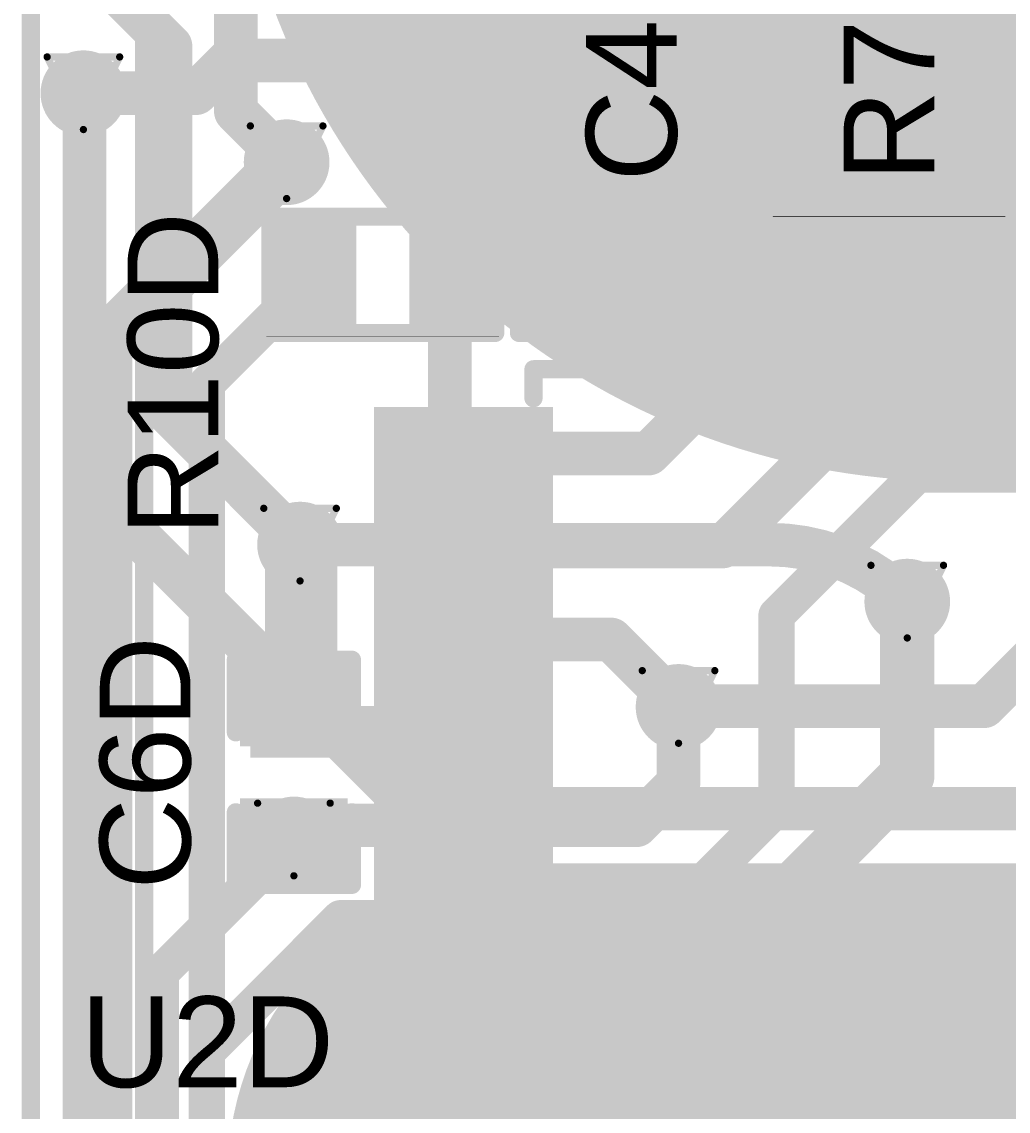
# Model space of a CAD drawing. Header units: inches. Extents: x -3.9 to 9.5, y -7 to 2.6.
# Drawn here: x -0.1086 to 0.1632, y -4.8341 to -4.5341 of the extents above; entities that cross this region are included whole.
import ezdxf

# ---------------------------------------------------------------- set-up
doc = ezdxf.new("R2010")
doc.units = ezdxf.units.IN
doc.header["$MEASUREMENT"] = 0
for name, color, linetype in [('Board Outline', 216, 'Continuous'), ('Bottom Layer', 5, 'Continuous'), ('Bottom Overlay', 54, 'Continuous'), ('Bottom Paste', 16, 'Continuous'), ('Bottom Solder', 6, 'Continuous'), ('Drill Drawing', 1, 'Continuous'), ('Top Layer', 1, 'Continuous'), ('Top Overlay', 2, 'Continuous'), ('Top Paste', 8, 'Continuous'), ('Top Solder', 216, 'Continuous'), ('Via Holes', 16, 'Continuous')]:
    doc.layers.add(name, color=color, linetype=linetype)
doc.styles.add('Arial', font='', dxfattribs={"height": 0.2})
doc.styles.get('Arial').set_extended_font_data('Arial')

# ---------------------------------------------------------------- blocks, each defined once
blk = doc.blocks.new('14_TSSOP_38')
at = {"layer": 'Top Layer'}
for points in [[(0.08858, 0.08563), (0.12992, 0.08563), (0.12992, 0.06791), (0.08858, 0.06791)], [(0.08858, 0.06004), (0.12992, 0.06004), (0.12992, 0.04232), (0.08858, 0.04232)], [(0.08858, 0.03445), (0.12992, 0.03445), (0.12992, 0.01673), (0.08858, 0.01673)], [(0.08858, 0.00886), (0.12992, 0.00886), (0.12992, -0.00886), (0.08858, -0.00886)], [(0.08858, -0.01673), (0.12992, -0.01673), (0.12992, -0.03445), (0.08858, -0.03445)], [(0.08858, -0.04232), (0.12992, -0.04232), (0.12992, -0.06004), (0.08858, -0.06004)], [(0.08858, -0.06791), (0.12992, -0.06791), (0.12992, -0.08563), (0.08858, -0.08563)]]:
    blk.add_hatch(color=1, dxfattribs=at).paths.add_polyline_path(points)
at = {"layer": 'Top Paste'}
for points in [[(0.08858, 0.08563), (0.12992, 0.08563), (0.12992, 0.06791), (0.08858, 0.06791)], [(0.08858, 0.06004), (0.12992, 0.06004), (0.12992, 0.04232), (0.08858, 0.04232)], [(0.08858, 0.03445), (0.12992, 0.03445), (0.12992, 0.01673), (0.08858, 0.01673)], [(0.08858, 0.00886), (0.12992, 0.00886), (0.12992, -0.00886), (0.08858, -0.00886)], [(0.08858, -0.01673), (0.12992, -0.01673), (0.12992, -0.03445), (0.08858, -0.03445)], [(0.08858, -0.04232), (0.12992, -0.04232), (0.12992, -0.06004), (0.08858, -0.06004)], [(0.08858, -0.06791), (0.12992, -0.06791), (0.12992, -0.08563), (0.08858, -0.08563)]]:
    blk.add_hatch(color=8, dxfattribs=at).paths.add_polyline_path(points)
at = {"layer": 'Top Solder'}
for points in [[(0.08458, 0.08963), (0.13392, 0.08963), (0.13392, 0.06391), (0.08458, 0.06391)], [(0.08458, 0.06404), (0.13392, 0.06404), (0.13392, 0.03832), (0.08458, 0.03832)], [(0.08458, 0.03845), (0.13392, 0.03845), (0.13392, 0.01273), (0.08458, 0.01273)], [(0.08458, 0.01286), (0.13392, 0.01286), (0.13392, -0.01286), (0.08458, -0.01286)], [(0.08458, -0.01273), (0.13392, -0.01273), (0.13392, -0.03845), (0.08458, -0.03845)], [(0.08458, -0.03832), (0.13392, -0.03832), (0.13392, -0.06404), (0.08458, -0.06404)], [(0.08458, -0.06391), (0.13392, -0.06391), (0.13392, -0.08963), (0.08458, -0.08963)]]:
    blk.add_hatch(color=216, dxfattribs=at).paths.add_polyline_path(points)
at = {"layer": 'Top Overlay'}
for points in [[(0.09, 0.1, 0.005, 0.005, 0), (-0.09, 0.1, 0.005, 0.005, 0)], [(0.09, 0.1, 0.005, 0.005, 0), (0.09, 0.092, 0.005, 0.005, 0)], [(0.09, -0.092, 0.005, 0.005, 0), (0.09, -0.1, 0.005, 0.005, 0)], [(0.09, -0.1, 0.005, 0.005, 0), (-0.09, -0.1, 0.005, 0.005, 0)]]:
    blk.add_lwpolyline(points, format="xyseb", dxfattribs=at)
for points in [[(0.08875, 0.1, 0.0025, 0.0025, 1), (0.09125, 0.1, 0.0025, 0.0025, 1)], [(0.08875, 0.1, 0.0025, 0.0025, 1), (0.09125, 0.1, 0.0025, 0.0025, 1)], [(0.08875, 0.092, 0.0025, 0.0025, 1), (0.09125, 0.092, 0.0025, 0.0025, 1)], [(0.08875, -0.092, 0.0025, 0.0025, 1), (0.09125, -0.092, 0.0025, 0.0025, 1)], [(0.08875, -0.1, 0.0025, 0.0025, 1), (0.09125, -0.1, 0.0025, 0.0025, 1)], [(0.08875, -0.1, 0.0025, 0.0025, 1), (0.09125, -0.1, 0.0025, 0.0025, 1)]]:
    blk.add_lwpolyline(points, format="xyseb", close=True, dxfattribs=at)
blk = doc.blocks.new('R___0402_115')
at = {"layer": 'Top Layer'}
for points in [[(-0.0275, -0.0125), (-0.0275, 0.0125), (-0.0095, 0.0125), (-0.0095, -0.0125)], [(0.0095, -0.0125), (0.0095, 0.0125), (0.0275, 0.0125), (0.0275, -0.0125)]]:
    blk.add_hatch(color=1, dxfattribs=at).paths.add_polyline_path(points)
at = {"layer": 'Top Paste'}
for points in [[(-0.0275, -0.0125), (-0.0275, 0.0125), (-0.0095, 0.0125), (-0.0095, -0.0125)], [(0.0095, -0.0125), (0.0095, 0.0125), (0.0275, 0.0125), (0.0275, -0.0125)]]:
    blk.add_hatch(color=8, dxfattribs=at).paths.add_polyline_path(points)
at = {"layer": 'Top Solder'}
for points in [[(-0.02967, -0.01467), (-0.02967, 0.01467), (-0.00733, 0.01467), (-0.00733, -0.01467)], [(0.00733, -0.01467), (0.00733, 0.01467), (0.02967, 0.01467), (0.02967, -0.01467)]]:
    blk.add_hatch(color=216, dxfattribs=at).paths.add_polyline_path(points)
at = {"layer": 'Top Overlay'}
for points in [[(-0.031, -0.016, 0.005, 0.005, 0), (-0.031, 0.016, 0.005, 0.005, 0)], [(-0.031, 0.016, 0.005, 0.005, 0), (0.031, 0.016, 0.005, 0.005, 0)], [(0.031, -0.016, 0.005, 0.005, 0), (0.031, 0.016, 0.005, 0.005, 0)], [(-0.031, -0.016, 0.005, 0.005, 0), (0.031, -0.016, 0.005, 0.005, 0)], [(-0.032, -0.017, 0.000127, 0.000127, 0), (0.032, -0.017, 0.000127, 0.000127, 0)]]:
    blk.add_lwpolyline(points, format="xyseb", dxfattribs=at)
for points in [[(-0.03225, 0.016, 0.0025, 0.0025, 1), (-0.02975, 0.016, 0.0025, 0.0025, 1)], [(-0.03225, 0.016, 0.0025, 0.0025, 1), (-0.02975, 0.016, 0.0025, 0.0025, 1)], [(0.02975, 0.016, 0.0025, 0.0025, 1), (0.03225, 0.016, 0.0025, 0.0025, 1)], [(0.02975, 0.016, 0.0025, 0.0025, 1), (0.03225, 0.016, 0.0025, 0.0025, 1)], [(-0.03225, -0.016, 0.0025, 0.0025, 1), (-0.02975, -0.016, 0.0025, 0.0025, 1)], [(-0.03225, -0.016, 0.0025, 0.0025, 1), (-0.02975, -0.016, 0.0025, 0.0025, 1)], [(0.02975, -0.016, 0.0025, 0.0025, 1), (0.03225, -0.016, 0.0025, 0.0025, 1)], [(0.02975, -0.016, 0.0025, 0.0025, 1), (0.03225, -0.016, 0.0025, 0.0025, 1)], [(-0.03203, -0.017, 0.0000635, 0.0000635, 1), (-0.03197, -0.017, 0.0000635, 0.0000635, 1)], [(0.03197, -0.017, 0.0000635, 0.0000635, 1), (0.03203, -0.017, 0.0000635, 0.0000635, 1)]]:
    blk.add_lwpolyline(points, format="xyseb", close=True, dxfattribs=at)
blk = doc.blocks.new('R__0402_136')
at = {"layer": 'Top Layer'}
for points in [[(-0.0275, -0.0125), (-0.0275, 0.0125), (-0.0095, 0.0125), (-0.0095, -0.0125)], [(0.0095, -0.0125), (0.0095, 0.0125), (0.0275, 0.0125), (0.0275, -0.0125)]]:
    blk.add_hatch(color=1, dxfattribs=at).paths.add_polyline_path(points)
at = {"layer": 'Top Paste'}
for points in [[(-0.0275, -0.0125), (-0.0275, 0.0125), (-0.0095, 0.0125), (-0.0095, -0.0125)], [(0.0095, -0.0125), (0.0095, 0.0125), (0.0275, 0.0125), (0.0275, -0.0125)]]:
    blk.add_hatch(color=8, dxfattribs=at).paths.add_polyline_path(points)
at = {"layer": 'Top Solder'}
for points in [[(-0.0315, -0.0165), (-0.0315, 0.0165), (-0.0055, 0.0165), (-0.0055, -0.0165)], [(0.0055, -0.0165), (0.0055, 0.0165), (0.0315, 0.0165), (0.0315, -0.0165)]]:
    blk.add_hatch(color=216, dxfattribs=at).paths.add_polyline_path(points)
at = {"layer": 'Top Overlay'}
for points in [[(-0.031, 0.016, 0.005, 0.005, 0), (-0.031, -0.016, 0.005, 0.005, 0)], [(0.031, 0.016, 0.005, 0.005, 0), (-0.031, 0.016, 0.005, 0.005, 0)], [(0.031, 0.016, 0.005, 0.005, 0), (0.031, -0.016, 0.005, 0.005, 0)], [(0.031, -0.016, 0.005, 0.005, 0), (-0.031, -0.016, 0.005, 0.005, 0)], [(0.032, -0.017, 0.000127, 0.000127, 0), (-0.032, -0.017, 0.000127, 0.000127, 0)]]:
    blk.add_lwpolyline(points, format="xyseb", dxfattribs=at)
for points in [[(-0.03225, 0.016, 0.0025, 0.0025, 1), (-0.02975, 0.016, 0.0025, 0.0025, 1)], [(-0.03225, 0.016, 0.0025, 0.0025, 1), (-0.02975, 0.016, 0.0025, 0.0025, 1)], [(0.02975, 0.016, 0.0025, 0.0025, 1), (0.03225, 0.016, 0.0025, 0.0025, 1)], [(0.02975, 0.016, 0.0025, 0.0025, 1), (0.03225, 0.016, 0.0025, 0.0025, 1)], [(-0.03225, -0.016, 0.0025, 0.0025, 1), (-0.02975, -0.016, 0.0025, 0.0025, 1)], [(-0.03225, -0.016, 0.0025, 0.0025, 1), (-0.02975, -0.016, 0.0025, 0.0025, 1)], [(0.02975, -0.016, 0.0025, 0.0025, 1), (0.03225, -0.016, 0.0025, 0.0025, 1)], [(0.02975, -0.016, 0.0025, 0.0025, 1), (0.03225, -0.016, 0.0025, 0.0025, 1)], [(-0.03203, -0.017, 0.0000635, 0.0000635, 1), (-0.03197, -0.017, 0.0000635, 0.0000635, 1)], [(0.03197, -0.017, 0.0000635, 0.0000635, 1), (0.03203, -0.017, 0.0000635, 0.0000635, 1)]]:
    blk.add_lwpolyline(points, format="xyseb", close=True, dxfattribs=at)
blk = doc.blocks.new('_EMG________B_199')
at = {"layer": 'Bottom Layer'}
h = blk.add_hatch(color=5, dxfattribs=at)
edge = h.paths.add_edge_path()
edge.add_arc((0, 0.3932), 0.19685, 0, 360)
h = blk.add_hatch(color=5, dxfattribs=at)
edge = h.paths.add_edge_path()
edge.add_arc((-0.11417, 0.0005), 0.08268, 90, 270)
edge.add_line((-0.11417, -0.08217), (0.11417, -0.08217))
edge.add_arc((0.11417, 0.0005), 0.08268, 270, 450)
edge.add_line((0.11417, 0.08318), (-0.11417, 0.08318))
at = {"layer": 'Bottom Paste'}
h = blk.add_hatch(color=16, dxfattribs=at)
edge = h.paths.add_edge_path()
edge.add_arc((0, 0.3932), 0.19685, 0, 360)
h = blk.add_hatch(color=16, dxfattribs=at)
edge = h.paths.add_edge_path()
edge.add_arc((-0.11417, 0.0005), 0.08268, 90, 270)
edge.add_line((-0.11417, -0.08217), (0.11417, -0.08217))
edge.add_arc((0.11417, 0.0005), 0.08268, 270, 450)
edge.add_line((0.11417, 0.08318), (-0.11417, 0.08318))
at = {"layer": 'Bottom Solder'}
h = blk.add_hatch(color=6, dxfattribs=at)
edge = h.paths.add_edge_path()
edge.add_arc((0, 0.3932), 0.20085, 0, 360)
h = blk.add_hatch(color=6, dxfattribs=at)
edge = h.paths.add_edge_path()
edge.add_arc((-0.11417, 0.0005), 0.08668, 90, 270)
edge.add_line((-0.11417, -0.08617), (0.11417, -0.08617))
edge.add_arc((0.11417, 0.0005), 0.08668, 270, 450)
edge.add_line((0.11417, 0.08718), (-0.11417, 0.08718))
at = {"layer": 'Bottom Overlay'}
blk.add_lwpolyline([(-0.22375, -0.43172, 0.005, 0.005, 0), (-0.22375, 0.43172, 0.005, 0.005, 0)], format="xyseb", dxfattribs=at)
blk = doc.blocks.new('C___0402_227')
at = {"layer": 'Top Layer'}
for points in [[(-0.0275, -0.0125), (-0.0275, 0.0125), (-0.0095, 0.0125), (-0.0095, -0.0125)], [(0.0095, -0.0125), (0.0095, 0.0125), (0.0275, 0.0125), (0.0275, -0.0125)]]:
    blk.add_hatch(color=1, dxfattribs=at).paths.add_polyline_path(points)
at = {"layer": 'Top Paste'}
for points in [[(-0.0275, -0.0125), (-0.0275, 0.0125), (-0.0095, 0.0125), (-0.0095, -0.0125)], [(0.0095, -0.0125), (0.0095, 0.0125), (0.0275, 0.0125), (0.0275, -0.0125)]]:
    blk.add_hatch(color=8, dxfattribs=at).paths.add_polyline_path(points)
at = {"layer": 'Top Solder'}
for points in [[(-0.02986, -0.01486), (-0.02986, 0.01486), (-0.00714, 0.01486), (-0.00714, -0.01486)], [(0.00714, -0.01486), (0.00714, 0.01486), (0.02986, 0.01486), (0.02986, -0.01486)]]:
    blk.add_hatch(color=216, dxfattribs=at).paths.add_polyline_path(points)
at = {"layer": 'Top Overlay'}
for points in [[(-0.011, 0.016, 0.005, 0.005, 0), (-0.031, 0.016, 0.005, 0.005, 0)], [(-0.031, -0.016, 0.005, 0.005, 0), (-0.031, 0.016, 0.005, 0.005, 0)], [(0.031, 0.016, 0.005, 0.005, 0), (0.011, 0.016, 0.005, 0.005, 0)], [(0.031, -0.016, 0.005, 0.005, 0), (0.031, 0.016, 0.005, 0.005, 0)], [(-0.011, -0.016, 0.005, 0.005, 0), (-0.031, -0.016, 0.005, 0.005, 0)], [(0.031, -0.016, 0.005, 0.005, 0), (0.011, -0.016, 0.005, 0.005, 0)]]:
    blk.add_lwpolyline(points, format="xyseb", dxfattribs=at)
for points in [[(-0.03225, 0.016, 0.0025, 0.0025, 1), (-0.02975, 0.016, 0.0025, 0.0025, 1)], [(-0.03225, 0.016, 0.0025, 0.0025, 1), (-0.02975, 0.016, 0.0025, 0.0025, 1)], [(-0.01225, 0.016, 0.0025, 0.0025, 1), (-0.00975, 0.016, 0.0025, 0.0025, 1)], [(0.00975, 0.016, 0.0025, 0.0025, 1), (0.01225, 0.016, 0.0025, 0.0025, 1)], [(0.02975, 0.016, 0.0025, 0.0025, 1), (0.03225, 0.016, 0.0025, 0.0025, 1)], [(0.02975, 0.016, 0.0025, 0.0025, 1), (0.03225, 0.016, 0.0025, 0.0025, 1)], [(-0.03225, -0.016, 0.0025, 0.0025, 1), (-0.02975, -0.016, 0.0025, 0.0025, 1)], [(-0.03225, -0.016, 0.0025, 0.0025, 1), (-0.02975, -0.016, 0.0025, 0.0025, 1)], [(-0.01225, -0.016, 0.0025, 0.0025, 1), (-0.00975, -0.016, 0.0025, 0.0025, 1)], [(0.00975, -0.016, 0.0025, 0.0025, 1), (0.01225, -0.016, 0.0025, 0.0025, 1)], [(0.02975, -0.016, 0.0025, 0.0025, 1), (0.03225, -0.016, 0.0025, 0.0025, 1)], [(0.02975, -0.016, 0.0025, 0.0025, 1), (0.03225, -0.016, 0.0025, 0.0025, 1)]]:
    blk.add_lwpolyline(points, format="xyseb", close=True, dxfattribs=at)
blk = doc.blocks.new('C___0402_241')
at = {"layer": 'Top Layer'}
for points in [[(-0.0275, -0.0125), (-0.0275, 0.0125), (-0.0095, 0.0125), (-0.0095, -0.0125)], [(0.0095, -0.0125), (0.0095, 0.0125), (0.0275, 0.0125), (0.0275, -0.0125)]]:
    blk.add_hatch(color=1, dxfattribs=at).paths.add_polyline_path(points)
at = {"layer": 'Top Paste'}
for points in [[(-0.0275, -0.0125), (-0.0275, 0.0125), (-0.0095, 0.0125), (-0.0095, -0.0125)], [(0.0095, -0.0125), (0.0095, 0.0125), (0.0275, 0.0125), (0.0275, -0.0125)]]:
    blk.add_hatch(color=8, dxfattribs=at).paths.add_polyline_path(points)
at = {"layer": 'Top Solder'}
for points in [[(-0.02986, -0.01486), (-0.02986, 0.01486), (-0.00714, 0.01486), (-0.00714, -0.01486)], [(0.00714, -0.01486), (0.00714, 0.01486), (0.02986, 0.01486), (0.02986, -0.01486)]]:
    blk.add_hatch(color=216, dxfattribs=at).paths.add_polyline_path(points)
at = {"layer": 'Top Overlay'}
for points in [[(-0.011, 0.016, 0.005, 0.005, 0), (-0.031, 0.016, 0.005, 0.005, 0)], [(-0.031, 0.016, 0.005, 0.005, 0), (-0.031, -0.016, 0.005, 0.005, 0)], [(0.031, 0.016, 0.005, 0.005, 0), (0.011, 0.016, 0.005, 0.005, 0)], [(0.031, 0.016, 0.005, 0.005, 0), (0.031, -0.016, 0.005, 0.005, 0)], [(-0.011, -0.016, 0.005, 0.005, 0), (-0.031, -0.016, 0.005, 0.005, 0)], [(0.031, -0.016, 0.005, 0.005, 0), (0.011, -0.016, 0.005, 0.005, 0)]]:
    blk.add_lwpolyline(points, format="xyseb", dxfattribs=at)
for points in [[(-0.03225, 0.016, 0.0025, 0.0025, 1), (-0.02975, 0.016, 0.0025, 0.0025, 1)], [(-0.03225, 0.016, 0.0025, 0.0025, 1), (-0.02975, 0.016, 0.0025, 0.0025, 1)], [(-0.01225, 0.016, 0.0025, 0.0025, 1), (-0.00975, 0.016, 0.0025, 0.0025, 1)], [(0.00975, 0.016, 0.0025, 0.0025, 1), (0.01225, 0.016, 0.0025, 0.0025, 1)], [(0.02975, 0.016, 0.0025, 0.0025, 1), (0.03225, 0.016, 0.0025, 0.0025, 1)], [(0.02975, 0.016, 0.0025, 0.0025, 1), (0.03225, 0.016, 0.0025, 0.0025, 1)], [(-0.03225, -0.016, 0.0025, 0.0025, 1), (-0.02975, -0.016, 0.0025, 0.0025, 1)], [(-0.03225, -0.016, 0.0025, 0.0025, 1), (-0.02975, -0.016, 0.0025, 0.0025, 1)], [(-0.01225, -0.016, 0.0025, 0.0025, 1), (-0.00975, -0.016, 0.0025, 0.0025, 1)], [(0.00975, -0.016, 0.0025, 0.0025, 1), (0.01225, -0.016, 0.0025, 0.0025, 1)], [(0.02975, -0.016, 0.0025, 0.0025, 1), (0.03225, -0.016, 0.0025, 0.0025, 1)], [(0.02975, -0.016, 0.0025, 0.0025, 1), (0.03225, -0.016, 0.0025, 0.0025, 1)]]:
    blk.add_lwpolyline(points, format="xyseb", close=True, dxfattribs=at)

msp = doc.modelspace()

# ---------------------------------------------------------------- hatches: boundary and pattern name
at = {"layer": 'Bottom Layer'}
h = msp.add_hatch(color=5, dxfattribs=at)
edge = h.paths.add_edge_path()
edge.add_arc((-0.09165, -4.55378), 0.01181, 0, 360)
h = msp.add_hatch(color=5, dxfattribs=at)
edge = h.paths.add_edge_path()
edge.add_arc((-0.03565, -4.57278), 0.01181, 0, 360)
h = msp.add_hatch(color=5, dxfattribs=at)
edge = h.paths.add_edge_path()
edge.add_arc((-0.03195, -4.67808), 0.01181, 0, 360)
h = msp.add_hatch(color=5, dxfattribs=at)
edge = h.paths.add_edge_path()
edge.add_arc((0.13537, -4.69378), 0.01181, 0, 360)
h = msp.add_hatch(color=5, dxfattribs=at)
edge = h.paths.add_edge_path()
edge.add_arc((0.07235, -4.72278), 0.01181, 0, 360)
h = msp.add_hatch(color=5, dxfattribs=at)
edge = h.paths.add_edge_path()
edge.add_arc((-0.03365, -4.75928), 0.01181, 0, 360)
at = {"layer": 'Top Layer'}
h = msp.add_hatch(color=1, dxfattribs=at)
edge = h.paths.add_edge_path()
edge.add_arc((-0.09165, -4.55378), 0.01181, 0, 360)
h = msp.add_hatch(color=1, dxfattribs=at)
edge = h.paths.add_edge_path()
edge.add_arc((-0.03565, -4.57278), 0.01181, 0, 360)
for points in [[(0.13837, -4.61778), (0.19437, -4.61778), (0.19437, -4.57178), (0.13837, -4.57178)], [(0.06737, -4.61878), (0.12237, -4.61878), (0.12237, -4.59078), (0.06737, -4.59078)], [(-0.04565, -4.73678), (-0.01765, -4.73678), (-0.01765, -4.71078), (-0.04565, -4.71078)], [(-0.01865, -4.85878), (0.05235, -4.85878), (0.05235, -4.79778), (-0.01865, -4.79778)]]:
    msp.add_hatch(color=1, dxfattribs=at).paths.add_polyline_path(points)
h = msp.add_hatch(color=1, dxfattribs=at)
edge = h.paths.add_edge_path()
edge.add_arc((-0.03195, -4.67808), 0.01181, 0, 360)
h = msp.add_hatch(color=1, dxfattribs=at)
edge = h.paths.add_edge_path()
edge.add_arc((0.13537, -4.69378), 0.01181, 0, 360)
h = msp.add_hatch(color=1, dxfattribs=at)
edge = h.paths.add_edge_path()
edge.add_arc((0.07235, -4.72278), 0.01181, 0, 360)
h = msp.add_hatch(color=1, dxfattribs=at)
edge = h.paths.add_edge_path()
edge.add_arc((-0.03365, -4.75928), 0.01181, 0, 360)
at = {"layer": 'Via Holes'}
h = msp.add_hatch(color=7, dxfattribs=at)
edge = h.paths.add_edge_path()
edge.add_arc((-0.09165, -4.55378), 0.00591, 0, 360)
h = msp.add_hatch(color=7, dxfattribs=at)
edge = h.paths.add_edge_path()
edge.add_arc((-0.03565, -4.57278), 0.00591, 0, 360)
h = msp.add_hatch(color=7, dxfattribs=at)
edge = h.paths.add_edge_path()
edge.add_arc((-0.03195, -4.67808), 0.00591, 0, 360)
h = msp.add_hatch(color=7, dxfattribs=at)
edge = h.paths.add_edge_path()
edge.add_arc((0.13537, -4.69378), 0.00591, 0, 360)
h = msp.add_hatch(color=7, dxfattribs=at)
edge = h.paths.add_edge_path()
edge.add_arc((0.07235, -4.72278), 0.00591, 0, 360)
h = msp.add_hatch(color=7, dxfattribs=at)
edge = h.paths.add_edge_path()
edge.add_arc((-0.03365, -4.75928), 0.00591, 0, 360)

# ---------------------------------------------------------------- linework, layer by layer
at = {"layer": 'Board Outline'}
msp.add_lwpolyline([(-0.10614, -5.28378, 0.005, 0.005, 0), (-0.10613, -4.42332, 0.005, 0.005, 0)], format="xyseb", dxfattribs=at)
at = {"layer": 'Bottom Layer'}
for points in [[(-0.06484, -4.51359, 0.012, 0.012, 0), (-0.04965, -4.52878, 0.012, 0.012, 0)], [(-0.08865, -4.51978, 0.012, 0.012, 0), (-0.06765, -4.54078, 0.012, 0.012, 0)], [(-0.04965, -4.55878, 0.012, 0.012, 0), (-0.04965, -4.52878, 0.012, 0.012, 0)], [(-0.06765, -4.64238, 0.012, 0.012, 0), (-0.06765, -4.54078, 0.012, 0.012, 0)], [(-0.09165, -4.55378, 0.012, 0.012, 0), (-0.09133, -4.5541, 0.012, 0.012, 0)], [(-0.09133, -4.66086, 0.012, 0.012, 0), (-0.09133, -4.5541, 0.012, 0.012, 0)], [(-0.04965, -4.55878, 0.012, 0.012, 0), (-0.03565, -4.57278, 0.012, 0.012, 0)], [(-0.06765, -4.64238, 0.012, 0.012, 0), (-0.03195, -4.67808, 0.012, 0.012, 0)], [(-0.09133, -5.22328, 0.012, 0.012, 0), (-0.09133, -4.66086, 0.012, 0.012, 0)], [(-0.09133, -4.66086, 0.012, 0.012, 0), (-0.0014, -4.75078, 0.012, 0.012, 0)], [(-0.03195, -4.67808, 0.012, 0.012, 0), (0.09746, -4.67808, 0.012, 0.012, 0)], [(0.09746, -4.67808, 0.012, 0.012, -0.198913), (0.13537, -4.69378, 0.012, 0.012, 0)], [(0.15654, -4.72259, 0.012, 0.012, 0), (0.17635, -4.70278, 0.012, 0.012, 0)], [(0.07235, -4.72278, 0.012, 0.012, 0), (0.07254, -4.72259, 0.012, 0.012, 0)], [(0.07254, -4.72259, 0.012, 0.012, 0), (0.15654, -4.72259, 0.012, 0.012, 0)], [(-0.0014, -4.75078, 0.012, 0.012, 0), (0.17637, -4.75078, 0.012, 0.012, 0)], [(-0.07033, -4.79596, 0.01, 0.01, 0), (-0.03365, -4.75928, 0.01, 0.01, 0)], [(-0.07033, -5.1251, 0.01, 0.01, 0), (-0.07033, -4.79596, 0.01, 0.01, 0)]]:
    msp.add_lwpolyline(points, format="xyseb", dxfattribs=at)
for points in [[(-0.05265, -4.52878, 0.006, 0.006, 1), (-0.04665, -4.52878, 0.006, 0.006, 1)], [(-0.05265, -4.52878, 0.006, 0.006, 1), (-0.04665, -4.52878, 0.006, 0.006, 1)], [(-0.07065, -4.54078, 0.006, 0.006, 1), (-0.06465, -4.54078, 0.006, 0.006, 1)], [(-0.07065, -4.54078, 0.006, 0.006, 1), (-0.06465, -4.54078, 0.006, 0.006, 1)], [(-0.09465, -4.55378, 0.006, 0.006, 1), (-0.08865, -4.55378, 0.006, 0.006, 1)], [(-0.09433, -4.5541, 0.006, 0.006, 1), (-0.08833, -4.5541, 0.006, 0.006, 1)], [(-0.09433, -4.5541, 0.006, 0.006, 1), (-0.08833, -4.5541, 0.006, 0.006, 1)], [(-0.05265, -4.55878, 0.006, 0.006, 1), (-0.04665, -4.55878, 0.006, 0.006, 1)], [(-0.05265, -4.55878, 0.006, 0.006, 1), (-0.04665, -4.55878, 0.006, 0.006, 1)], [(-0.03865, -4.57278, 0.006, 0.006, 1), (-0.03265, -4.57278, 0.006, 0.006, 1)], [(-0.07065, -4.64238, 0.006, 0.006, 1), (-0.06465, -4.64238, 0.006, 0.006, 1)], [(-0.07065, -4.64238, 0.006, 0.006, 1), (-0.06465, -4.64238, 0.006, 0.006, 1)], [(-0.09433, -4.66086, 0.006, 0.006, 1), (-0.08833, -4.66086, 0.006, 0.006, 1)], [(-0.09433, -4.66086, 0.006, 0.006, 1), (-0.08833, -4.66086, 0.006, 0.006, 1)], [(-0.09433, -4.66086, 0.006, 0.006, 1), (-0.08833, -4.66086, 0.006, 0.006, 1)], [(-0.03495, -4.67808, 0.006, 0.006, 1), (-0.02895, -4.67808, 0.006, 0.006, 1)], [(-0.03495, -4.67808, 0.006, 0.006, 1), (-0.02895, -4.67808, 0.006, 0.006, 1)], [(0.09446, -4.67808, 0.006, 0.006, 1), (0.10046, -4.67808, 0.006, 0.006, 1)], [(0.09446, -4.67808, 0.006, 0.006, 1), (0.10046, -4.67808, 0.006, 0.006, 1)], [(0.13237, -4.69378, 0.006, 0.006, 1), (0.13837, -4.69378, 0.006, 0.006, 1)], [(0.06935, -4.72278, 0.006, 0.006, 1), (0.07535, -4.72278, 0.006, 0.006, 1)], [(0.06954, -4.72259, 0.006, 0.006, 1), (0.07554, -4.72259, 0.006, 0.006, 1)], [(0.06954, -4.72259, 0.006, 0.006, 1), (0.07554, -4.72259, 0.006, 0.006, 1)], [(0.15354, -4.72259, 0.006, 0.006, 1), (0.15954, -4.72259, 0.006, 0.006, 1)], [(0.15354, -4.72259, 0.006, 0.006, 1), (0.15954, -4.72259, 0.006, 0.006, 1)], [(-0.0044, -4.75078, 0.006, 0.006, 1), (0.0016, -4.75078, 0.006, 0.006, 1)], [(-0.0044, -4.75078, 0.006, 0.006, 1), (0.0016, -4.75078, 0.006, 0.006, 1)], [(-0.03615, -4.75928, 0.005, 0.005, 1), (-0.03115, -4.75928, 0.005, 0.005, 1)], [(-0.07283, -4.79596, 0.005, 0.005, 1), (-0.06783, -4.79596, 0.005, 0.005, 1)], [(-0.07283, -4.79596, 0.005, 0.005, 1), (-0.06783, -4.79596, 0.005, 0.005, 1)]]:
    msp.add_lwpolyline(points, format="xyseb", close=True, dxfattribs=at)
at = {"layer": 'Drill Drawing'}
for points in [[(-0.10165, -4.54378, 0.002, 0.002, 0), (-0.08165, -4.54378, 0.002, 0.002, 0)], [(-0.10165, -4.54378, 0.002, 0.002, 0), (-0.09165, -4.56378, 0.002, 0.002, 0)], [(-0.09165, -4.56378, 0.002, 0.002, 0), (-0.08165, -4.54378, 0.002, 0.002, 0)], [(-0.04565, -4.56278, 0.002, 0.002, 0), (-0.02565, -4.56278, 0.002, 0.002, 0)], [(-0.04565, -4.56278, 0.002, 0.002, 0), (-0.03565, -4.58278, 0.002, 0.002, 0)], [(-0.03565, -4.58278, 0.002, 0.002, 0), (-0.02565, -4.56278, 0.002, 0.002, 0)], [(-0.04195, -4.66808, 0.002, 0.002, 0), (-0.02195, -4.66808, 0.002, 0.002, 0)], [(-0.04195, -4.66808, 0.002, 0.002, 0), (-0.03195, -4.68808, 0.002, 0.002, 0)], [(-0.03195, -4.68808, 0.002, 0.002, 0), (-0.02195, -4.66808, 0.002, 0.002, 0)], [(0.12537, -4.68378, 0.002, 0.002, 0), (0.14537, -4.68378, 0.002, 0.002, 0)], [(0.12537, -4.68378, 0.002, 0.002, 0), (0.13537, -4.70378, 0.002, 0.002, 0)], [(0.13537, -4.70378, 0.002, 0.002, 0), (0.14537, -4.68378, 0.002, 0.002, 0)], [(0.06235, -4.71278, 0.002, 0.002, 0), (0.08235, -4.71278, 0.002, 0.002, 0)], [(0.06235, -4.71278, 0.002, 0.002, 0), (0.07235, -4.73278, 0.002, 0.002, 0)], [(0.07235, -4.73278, 0.002, 0.002, 0), (0.08235, -4.71278, 0.002, 0.002, 0)], [(-0.04365, -4.74928, 0.002, 0.002, 0), (-0.02365, -4.74928, 0.002, 0.002, 0)], [(-0.04365, -4.74928, 0.002, 0.002, 0), (-0.03365, -4.76928, 0.002, 0.002, 0)], [(-0.03365, -4.76928, 0.002, 0.002, 0), (-0.02365, -4.74928, 0.002, 0.002, 0)]]:
    msp.add_lwpolyline(points, format="xyseb", dxfattribs=at)
for points in [[(-0.10215, -4.54378, 0.001, 0.001, 1), (-0.10115, -4.54378, 0.001, 0.001, 1)], [(-0.10215, -4.54378, 0.001, 0.001, 1), (-0.10115, -4.54378, 0.001, 0.001, 1)], [(-0.08215, -4.54378, 0.001, 0.001, 1), (-0.08115, -4.54378, 0.001, 0.001, 1)], [(-0.08215, -4.54378, 0.001, 0.001, 1), (-0.08115, -4.54378, 0.001, 0.001, 1)], [(-0.09215, -4.56378, 0.001, 0.001, 1), (-0.09115, -4.56378, 0.001, 0.001, 1)], [(-0.09215, -4.56378, 0.001, 0.001, 1), (-0.09115, -4.56378, 0.001, 0.001, 1)], [(-0.04615, -4.56278, 0.001, 0.001, 1), (-0.04515, -4.56278, 0.001, 0.001, 1)], [(-0.04615, -4.56278, 0.001, 0.001, 1), (-0.04515, -4.56278, 0.001, 0.001, 1)], [(-0.02615, -4.56278, 0.001, 0.001, 1), (-0.02515, -4.56278, 0.001, 0.001, 1)], [(-0.02615, -4.56278, 0.001, 0.001, 1), (-0.02515, -4.56278, 0.001, 0.001, 1)], [(-0.03615, -4.58278, 0.001, 0.001, 1), (-0.03515, -4.58278, 0.001, 0.001, 1)], [(-0.03615, -4.58278, 0.001, 0.001, 1), (-0.03515, -4.58278, 0.001, 0.001, 1)], [(-0.04245, -4.66808, 0.001, 0.001, 1), (-0.04145, -4.66808, 0.001, 0.001, 1)], [(-0.04245, -4.66808, 0.001, 0.001, 1), (-0.04145, -4.66808, 0.001, 0.001, 1)], [(-0.02245, -4.66808, 0.001, 0.001, 1), (-0.02145, -4.66808, 0.001, 0.001, 1)], [(-0.02245, -4.66808, 0.001, 0.001, 1), (-0.02145, -4.66808, 0.001, 0.001, 1)], [(0.12487, -4.68378, 0.001, 0.001, 1), (0.12587, -4.68378, 0.001, 0.001, 1)], [(0.12487, -4.68378, 0.001, 0.001, 1), (0.12587, -4.68378, 0.001, 0.001, 1)], [(0.14487, -4.68378, 0.001, 0.001, 1), (0.14587, -4.68378, 0.001, 0.001, 1)], [(0.14487, -4.68378, 0.001, 0.001, 1), (0.14587, -4.68378, 0.001, 0.001, 1)], [(-0.03245, -4.68808, 0.001, 0.001, 1), (-0.03145, -4.68808, 0.001, 0.001, 1)], [(-0.03245, -4.68808, 0.001, 0.001, 1), (-0.03145, -4.68808, 0.001, 0.001, 1)], [(0.13487, -4.70378, 0.001, 0.001, 1), (0.13587, -4.70378, 0.001, 0.001, 1)], [(0.13487, -4.70378, 0.001, 0.001, 1), (0.13587, -4.70378, 0.001, 0.001, 1)], [(0.06185, -4.71278, 0.001, 0.001, 1), (0.06285, -4.71278, 0.001, 0.001, 1)], [(0.06185, -4.71278, 0.001, 0.001, 1), (0.06285, -4.71278, 0.001, 0.001, 1)], [(0.08185, -4.71278, 0.001, 0.001, 1), (0.08285, -4.71278, 0.001, 0.001, 1)], [(0.08185, -4.71278, 0.001, 0.001, 1), (0.08285, -4.71278, 0.001, 0.001, 1)], [(0.07185, -4.73278, 0.001, 0.001, 1), (0.07285, -4.73278, 0.001, 0.001, 1)], [(0.07185, -4.73278, 0.001, 0.001, 1), (0.07285, -4.73278, 0.001, 0.001, 1)], [(-0.04415, -4.74928, 0.001, 0.001, 1), (-0.04315, -4.74928, 0.001, 0.001, 1)], [(-0.04415, -4.74928, 0.001, 0.001, 1), (-0.04315, -4.74928, 0.001, 0.001, 1)], [(-0.02415, -4.74928, 0.001, 0.001, 1), (-0.02315, -4.74928, 0.001, 0.001, 1)], [(-0.02415, -4.74928, 0.001, 0.001, 1), (-0.02315, -4.74928, 0.001, 0.001, 1)], [(-0.03415, -4.76928, 0.001, 0.001, 1), (-0.03315, -4.76928, 0.001, 0.001, 1)], [(-0.03415, -4.76928, 0.001, 0.001, 1), (-0.03315, -4.76928, 0.001, 0.001, 1)]]:
    msp.add_lwpolyline(points, format="xyseb", close=True, dxfattribs=at)
at = {"layer": 'Top Layer'}
for points in [[(0.13665, -4.48231, 0.012, 0.012, -0.414214), (0.07418, -4.54478, 0.012, 0.012, 0)], [(-0.06062, -4.55378, 0.012, 0.012, 0), (-0.05162, -4.54478, 0.012, 0.012, 0)], [(-0.05162, -4.54478, 0.012, 0.012, 0), (0.07418, -4.54478, 0.012, 0.012, 0)], [(-0.09165, -4.55378, 0.012, 0.012, 0), (-0.06062, -4.55378, 0.012, 0.012, 0)], [(-0.08565, -4.62278, 0.015, 0.015, 0), (-0.03565, -4.57278, 0.015, 0.015, 0)], [(0.04087, -4.58264, 0.01, 0.01, 0), (0.04673, -4.57678, 0.01, 0.01, 0)], [(0.04673, -4.57678, 0.01, 0.01, 0), (0.15537, -4.57678, 0.01, 0.01, 0)], [(0.04087, -4.60378, 0.01, 0.01, 0), (0.04087, -4.58264, 0.01, 0.01, 0)], [(0.04087, -4.60378, 0.01, 0.01, 0), (0.04487, -4.59978, 0.01, 0.01, 0)], [(-0.04865, -4.62478, 0.01, 0.01, 0), (-0.02765, -4.60378, 0.01, 0.01, 0)], [(0.00935, -4.65023, 0.012, 0.012, 0), (0.00935, -4.60378, 0.012, 0.012, 0)], [(0.14537, -4.60828, 0.01, 0.01, 0), (0.14887, -4.60478, 0.01, 0.01, 0)], [(0.14887, -4.61426, 0.01, 0.01, 0), (0.14887, -4.60478, 0.01, 0.01, 0)], [(0.15237, -4.61178, 0.01, 0.01, 0), (0.15937, -4.60478, 0.01, 0.01, 0)], [(0.15937, -4.60478, 0.01, 0.01, 0), (0.18137, -4.60478, 0.01, 0.01, 0)], [(0.08614, -4.63099, 0.012, 0.012, 0), (0.08614, -4.61178, 0.012, 0.012, 0)], [(0.08453, -4.6786, 0.012, 0.012, 0), (0.14887, -4.61426, 0.012, 0.012, 0)], [(-0.08565, -4.95678, 0.015, 0.015, 0), (-0.08565, -4.62278, 0.015, 0.015, 0)], [(-0.05763, -4.63376, 0.01, 0.01, 0), (-0.04865, -4.62478, 0.01, 0.01, 0)], [(0.06412, -4.65301, 0.012, 0.012, 0), (0.08614, -4.63099, 0.012, 0.012, 0)], [(-0.05763, -4.81776, 0.01, 0.01, 0), (-0.05763, -4.63376, 0.01, 0.01, 0)], [(0.00935, -4.65023, 0.012, 0.012, 0), (0.01202, -4.6529, 0.012, 0.012, 0)], [(0.01213, -4.65301, 0.012, 0.012, 0), (0.01312, -4.65301, 0.012, 0.012, 0)], [(0.01202, -4.6529, 0.01, 0.01, 0), (0.01213, -4.65301, 0.01, 0.01, 0)], [(0.01312, -4.65301, 0.012, 0.012, 0), (0.06412, -4.65301, 0.012, 0.012, 0)], [(0.09935, -4.69754, 0.01, 0.01, 0), (0.13811, -4.65878, 0.01, 0.01, 0)], [(0.13811, -4.65878, 0.01, 0.01, 0), (0.16916, -4.65878, 0.01, 0.01, 0)], [(-0.03165, -4.72228, 0.02, 0.02, 0), (-0.03165, -4.67838, 0.02, 0.02, 0)], [(0.01213, -4.6786, 0.012, 0.012, 0), (0.08453, -4.6786, 0.012, 0.012, 0)], [(0.13537, -4.74176, 0.015, 0.015, 0), (0.13537, -4.69378, 0.015, 0.015, 0)], [(0.09935, -4.75078, 0.01, 0.01, 0), (0.09935, -4.69754, 0.01, 0.01, 0)], [(0.01312, -4.70419, 0.012, 0.012, 0), (0.05376, -4.70419, 0.012, 0.012, 0)], [(0.05376, -4.70419, 0.012, 0.012, 0), (0.07235, -4.72278, 0.012, 0.012, 0)], [(-0.03165, -4.72378, 0.02, 0.02, 0), (-0.03165, -4.72228, 0.02, 0.02, 0)], [(-0.03365, -4.72228, 0.01, 0.01, 0), (-0.03165, -4.72228, 0.01, 0.01, 0)], [(-0.03165, -4.72378, 0.012, 0.012, 0), (-0.02689, -4.72854, 0.012, 0.012, 0)], [(-0.03165, -4.72228, 0.01, 0.01, 0), (-0.03015, -4.72228, 0.01, 0.01, 0)], [(0.07235, -4.74378, 0.012, 0.012, 0), (0.07235, -4.72278, 0.012, 0.012, 0)], [(-0.02689, -4.72854, 0.012, 0.012, 0), (0.01187, -4.72854, 0.012, 0.012, 0)], [(0.01187, -4.72854, 0.012, 0.012, 0), (0.01312, -4.72978, 0.012, 0.012, 0)], [(0.07885, -4.79828, 0.015, 0.015, 0), (0.13537, -4.74176, 0.015, 0.015, 0)], [(0.06076, -4.75537, 0.012, 0.012, 0), (0.07235, -4.74378, 0.012, 0.012, 0)], [(0.04635, -4.80378, 0.01, 0.01, 0), (0.09935, -4.75078, 0.01, 0.01, 0)], [(-0.03015, -4.75928, 0.012, 0.012, 0), (-0.02624, -4.75537, 0.012, 0.012, 0)], [(-0.02624, -4.75537, 0.012, 0.012, 0), (0.01312, -4.75537, 0.012, 0.012, 0)], [(0.01312, -4.75537, 0.012, 0.012, 0), (0.06076, -4.75537, 0.012, 0.012, 0)], [(-0.03365, -4.75928, 0.012, 0.012, 0), (-0.03015, -4.75928, 0.012, 0.012, 0)], [(-0.05763, -4.81776, 0.01, 0.01, 0), (-0.02083, -4.78096, 0.01, 0.01, 0)], [(-0.02083, -4.78096, 0.01, 0.01, 0), (0.01213, -4.78096, 0.01, 0.01, 0)], [(0.07885, -4.85578, 0.015, 0.015, 0), (0.07885, -4.79828, 0.015, 0.015, 0)], [(-0.05763, -4.86578, 0.01, 0.01, 0), (-0.05763, -4.81776, 0.01, 0.01, 0)], [(0.01537, -4.82828, 0.01, 0.01, 0), (0.03809, -4.851, 0.01, 0.01, 0)]]:
    msp.add_lwpolyline(points, format="xyseb", dxfattribs=at)
for points in [[(-0.05462, -4.54478, 0.006, 0.006, 1), (-0.04862, -4.54478, 0.006, 0.006, 1)], [(-0.05462, -4.54478, 0.006, 0.006, 1), (-0.04862, -4.54478, 0.006, 0.006, 1)], [(0.07118, -4.54478, 0.006, 0.006, 1), (0.07718, -4.54478, 0.006, 0.006, 1)], [(0.07118, -4.54478, 0.006, 0.006, 1), (0.07718, -4.54478, 0.006, 0.006, 1)], [(-0.09465, -4.55378, 0.006, 0.006, 1), (-0.08865, -4.55378, 0.006, 0.006, 1)], [(-0.06362, -4.55378, 0.006, 0.006, 1), (-0.05762, -4.55378, 0.006, 0.006, 1)], [(-0.06362, -4.55378, 0.006, 0.006, 1), (-0.05762, -4.55378, 0.006, 0.006, 1)], [(-0.0394, -4.57278, 0.0075, 0.0075, 1), (-0.0319, -4.57278, 0.0075, 0.0075, 1)], [(0.04423, -4.57678, 0.005, 0.005, 1), (0.04923, -4.57678, 0.005, 0.005, 1)], [(0.04423, -4.57678, 0.005, 0.005, 1), (0.04923, -4.57678, 0.005, 0.005, 1)], [(0.15287, -4.57678, 0.005, 0.005, 1), (0.15787, -4.57678, 0.005, 0.005, 1)], [(0.03837, -4.58264, 0.005, 0.005, 1), (0.04337, -4.58264, 0.005, 0.005, 1)], [(0.03837, -4.58264, 0.005, 0.005, 1), (0.04337, -4.58264, 0.005, 0.005, 1)], [(0.04237, -4.59978, 0.005, 0.005, 1), (0.04737, -4.59978, 0.005, 0.005, 1)], [(-0.03015, -4.60378, 0.005, 0.005, 1), (-0.02515, -4.60378, 0.005, 0.005, 1)], [(0.00635, -4.60378, 0.006, 0.006, 1), (0.01235, -4.60378, 0.006, 0.006, 1)], [(0.03837, -4.60378, 0.005, 0.005, 1), (0.04337, -4.60378, 0.005, 0.005, 1)], [(0.03837, -4.60378, 0.005, 0.005, 1), (0.04337, -4.60378, 0.005, 0.005, 1)], [(0.14637, -4.60478, 0.005, 0.005, 1), (0.15137, -4.60478, 0.005, 0.005, 1)], [(0.14637, -4.60478, 0.005, 0.005, 1), (0.15137, -4.60478, 0.005, 0.005, 1)], [(0.15687, -4.60478, 0.005, 0.005, 1), (0.16187, -4.60478, 0.005, 0.005, 1)], [(0.15687, -4.60478, 0.005, 0.005, 1), (0.16187, -4.60478, 0.005, 0.005, 1)], [(0.14287, -4.60828, 0.005, 0.005, 1), (0.14787, -4.60828, 0.005, 0.005, 1)], [(0.08314, -4.61178, 0.006, 0.006, 1), (0.08914, -4.61178, 0.006, 0.006, 1)], [(0.14987, -4.61178, 0.005, 0.005, 1), (0.15487, -4.61178, 0.005, 0.005, 1)], [(0.14587, -4.61426, 0.006, 0.006, 1), (0.15187, -4.61426, 0.006, 0.006, 1)], [(0.14637, -4.61426, 0.005, 0.005, 1), (0.15137, -4.61426, 0.005, 0.005, 1)], [(-0.0894, -4.62278, 0.0075, 0.0075, 1), (-0.0819, -4.62278, 0.0075, 0.0075, 1)], [(-0.0894, -4.62278, 0.0075, 0.0075, 1), (-0.0819, -4.62278, 0.0075, 0.0075, 1)], [(-0.05115, -4.62478, 0.005, 0.005, 1), (-0.04615, -4.62478, 0.005, 0.005, 1)], [(-0.05115, -4.62478, 0.005, 0.005, 1), (-0.04615, -4.62478, 0.005, 0.005, 1)], [(0.08314, -4.63099, 0.006, 0.006, 1), (0.08914, -4.63099, 0.006, 0.006, 1)], [(0.08314, -4.63099, 0.006, 0.006, 1), (0.08914, -4.63099, 0.006, 0.006, 1)], [(-0.06013, -4.63376, 0.005, 0.005, 1), (-0.05513, -4.63376, 0.005, 0.005, 1)], [(-0.06013, -4.63376, 0.005, 0.005, 1), (-0.05513, -4.63376, 0.005, 0.005, 1)], [(0.00635, -4.65023, 0.006, 0.006, 1), (0.01235, -4.65023, 0.006, 0.006, 1)], [(0.00635, -4.65023, 0.006, 0.006, 1), (0.01235, -4.65023, 0.006, 0.006, 1)], [(0.00902, -4.6529, 0.006, 0.006, 1), (0.01502, -4.6529, 0.006, 0.006, 1)], [(0.00913, -4.65301, 0.006, 0.006, 1), (0.01513, -4.65301, 0.006, 0.006, 1)], [(0.00952, -4.6529, 0.005, 0.005, 1), (0.01452, -4.6529, 0.005, 0.005, 1)], [(0.01012, -4.65301, 0.006, 0.006, 1), (0.01612, -4.65301, 0.006, 0.006, 1)], [(0.01012, -4.65301, 0.006, 0.006, 1), (0.01612, -4.65301, 0.006, 0.006, 1)], [(0.00963, -4.65301, 0.005, 0.005, 1), (0.01463, -4.65301, 0.005, 0.005, 1)], [(0.06112, -4.65301, 0.006, 0.006, 1), (0.06712, -4.65301, 0.006, 0.006, 1)], [(0.06112, -4.65301, 0.006, 0.006, 1), (0.06712, -4.65301, 0.006, 0.006, 1)], [(0.13561, -4.65878, 0.005, 0.005, 1), (0.14061, -4.65878, 0.005, 0.005, 1)], [(0.13561, -4.65878, 0.005, 0.005, 1), (0.14061, -4.65878, 0.005, 0.005, 1)], [(-0.03665, -4.67838, 0.01, 0.01, 1), (-0.02665, -4.67838, 0.01, 0.01, 1)], [(0.00913, -4.6786, 0.006, 0.006, 1), (0.01513, -4.6786, 0.006, 0.006, 1)], [(0.08153, -4.6786, 0.006, 0.006, 1), (0.08753, -4.6786, 0.006, 0.006, 1)], [(0.08153, -4.6786, 0.006, 0.006, 1), (0.08753, -4.6786, 0.006, 0.006, 1)], [(0.13162, -4.69378, 0.0075, 0.0075, 1), (0.13912, -4.69378, 0.0075, 0.0075, 1)], [(0.09685, -4.69754, 0.005, 0.005, 1), (0.10185, -4.69754, 0.005, 0.005, 1)], [(0.09685, -4.69754, 0.005, 0.005, 1), (0.10185, -4.69754, 0.005, 0.005, 1)], [(0.01012, -4.70419, 0.006, 0.006, 1), (0.01612, -4.70419, 0.006, 0.006, 1)], [(0.05076, -4.70419, 0.006, 0.006, 1), (0.05676, -4.70419, 0.006, 0.006, 1)], [(0.05076, -4.70419, 0.006, 0.006, 1), (0.05676, -4.70419, 0.006, 0.006, 1)], [(-0.03665, -4.72228, 0.01, 0.01, 1), (-0.02665, -4.72228, 0.01, 0.01, 1)], [(-0.03665, -4.72228, 0.01, 0.01, 1), (-0.02665, -4.72228, 0.01, 0.01, 1)], [(-0.03665, -4.72378, 0.01, 0.01, 1), (-0.02665, -4.72378, 0.01, 0.01, 1)], [(-0.03615, -4.72228, 0.005, 0.005, 1), (-0.03115, -4.72228, 0.005, 0.005, 1)], [(-0.03465, -4.72378, 0.006, 0.006, 1), (-0.02865, -4.72378, 0.006, 0.006, 1)], [(-0.03415, -4.72228, 0.005, 0.005, 1), (-0.02915, -4.72228, 0.005, 0.005, 1)], [(-0.03415, -4.72228, 0.005, 0.005, 1), (-0.02915, -4.72228, 0.005, 0.005, 1)], [(-0.03265, -4.72228, 0.005, 0.005, 1), (-0.02765, -4.72228, 0.005, 0.005, 1)], [(0.06935, -4.72278, 0.006, 0.006, 1), (0.07535, -4.72278, 0.006, 0.006, 1)], [(0.06935, -4.72278, 0.006, 0.006, 1), (0.07535, -4.72278, 0.006, 0.006, 1)], [(-0.02989, -4.72854, 0.006, 0.006, 1), (-0.02389, -4.72854, 0.006, 0.006, 1)], [(-0.02989, -4.72854, 0.006, 0.006, 1), (-0.02389, -4.72854, 0.006, 0.006, 1)], [(0.00887, -4.72854, 0.006, 0.006, 1), (0.01487, -4.72854, 0.006, 0.006, 1)], [(0.00887, -4.72854, 0.006, 0.006, 1), (0.01487, -4.72854, 0.006, 0.006, 1)], [(0.01012, -4.72978, 0.006, 0.006, 1), (0.01612, -4.72978, 0.006, 0.006, 1)], [(0.13162, -4.74176, 0.0075, 0.0075, 1), (0.13912, -4.74176, 0.0075, 0.0075, 1)], [(0.13162, -4.74176, 0.0075, 0.0075, 1), (0.13912, -4.74176, 0.0075, 0.0075, 1)], [(0.06935, -4.74378, 0.006, 0.006, 1), (0.07535, -4.74378, 0.006, 0.006, 1)], [(0.06935, -4.74378, 0.006, 0.006, 1), (0.07535, -4.74378, 0.006, 0.006, 1)], [(0.09685, -4.75078, 0.005, 0.005, 1), (0.10185, -4.75078, 0.005, 0.005, 1)], [(0.09685, -4.75078, 0.005, 0.005, 1), (0.10185, -4.75078, 0.005, 0.005, 1)], [(-0.02924, -4.75537, 0.006, 0.006, 1), (-0.02324, -4.75537, 0.006, 0.006, 1)], [(-0.02924, -4.75537, 0.006, 0.006, 1), (-0.02324, -4.75537, 0.006, 0.006, 1)], [(0.01012, -4.75537, 0.006, 0.006, 1), (0.01612, -4.75537, 0.006, 0.006, 1)], [(0.01012, -4.75537, 0.006, 0.006, 1), (0.01612, -4.75537, 0.006, 0.006, 1)], [(0.05776, -4.75537, 0.006, 0.006, 1), (0.06376, -4.75537, 0.006, 0.006, 1)], [(0.05776, -4.75537, 0.006, 0.006, 1), (0.06376, -4.75537, 0.006, 0.006, 1)], [(-0.03665, -4.75928, 0.006, 0.006, 1), (-0.03065, -4.75928, 0.006, 0.006, 1)], [(-0.03315, -4.75928, 0.006, 0.006, 1), (-0.02715, -4.75928, 0.006, 0.006, 1)], [(-0.03315, -4.75928, 0.006, 0.006, 1), (-0.02715, -4.75928, 0.006, 0.006, 1)], [(-0.02333, -4.78096, 0.005, 0.005, 1), (-0.01833, -4.78096, 0.005, 0.005, 1)], [(-0.02333, -4.78096, 0.005, 0.005, 1), (-0.01833, -4.78096, 0.005, 0.005, 1)], [(0.00963, -4.78096, 0.005, 0.005, 1), (0.01463, -4.78096, 0.005, 0.005, 1)], [(0.0751, -4.79828, 0.0075, 0.0075, 1), (0.0826, -4.79828, 0.0075, 0.0075, 1)], [(0.0751, -4.79828, 0.0075, 0.0075, 1), (0.0826, -4.79828, 0.0075, 0.0075, 1)], [(0.04385, -4.80378, 0.005, 0.005, 1), (0.04885, -4.80378, 0.005, 0.005, 1)], [(-0.06013, -4.81776, 0.005, 0.005, 1), (-0.05513, -4.81776, 0.005, 0.005, 1)], [(-0.06013, -4.81776, 0.005, 0.005, 1), (-0.05513, -4.81776, 0.005, 0.005, 1)], [(-0.06013, -4.81776, 0.005, 0.005, 1), (-0.05513, -4.81776, 0.005, 0.005, 1)], [(0.01287, -4.82828, 0.005, 0.005, 1), (0.01787, -4.82828, 0.005, 0.005, 1)]]:
    msp.add_lwpolyline(points, format="xyseb", close=True, dxfattribs=at)

# ---------------------------------------------------------------- block references
for name, p in [('_EMG________B_199', (0.14886, -4.85305)), ('R___0402_115', (-0.00915, -4.60378))]:
    msp.add_blockref(name, p)
for name, p, rotation in [('C___0402_241', (0.05937, -4.60378), 180), ('R__0402_136', (0.13037, -4.60478), 180), ('14_TSSOP_38', (0.12237, -4.72978), 180), ('C___0402_227', (-0.03365, -4.74078), 270)]:
    msp.add_blockref(name, p, dxfattribs=dict(rotation=rotation))

# ---------------------------------------------------------------- texts
at = {"layer": 'Top Overlay', "style": 'Arial'}
for s, p in [('C4D', (0.07185, -4.57811)), ('R7D', (0.14285, -4.57811)), ('R10D', (-0.0545, -4.67574)), ('C6D', (-0.06215, -4.77311))]:
    msp.add_text(s, height=0.025, rotation=90, dxfattribs=at).set_placement(p)
msp.add_text('U2D', height=0.025, dxfattribs=at).set_placement((-0.09242, -4.82749))

doc.saveas('drawing.dxf')
